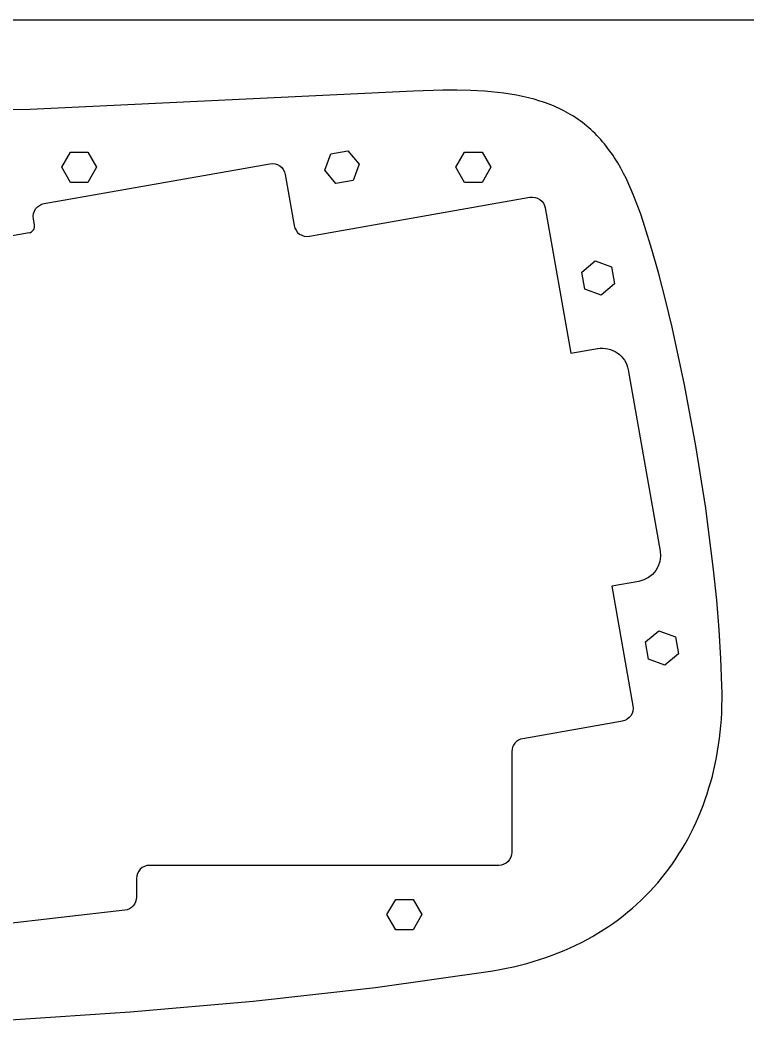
# Model space of a CAD drawing. Extents: x -770 to 754, y -86 to 233.
# Drawn here: x 30.2 to 140.9, y 66.3 to 218.5 of the extents above; entities that cross this region are included whole.
import ezdxf

# ---------------------------------------------------------------- set-up
doc = ezdxf.new("R2010")
doc.units = 0
for name, color, linetype in [('2D_ACR_PLOT$CUT1', 4, 'CONTINUOUS'), ('2D_ACR_PLOT$CUT2', 3, 'CONTINUOUS'), ('2D_ACR_PLOT$NOPRINT', 200, 'CONTINUOUS')]:
    doc.layers.add(name, color=color, linetype=linetype)

msp = doc.modelspace()

# ---------------------------------------------------------------- linework, layer by layer
at = {"layer": '2D_ACR_PLOT$CUT1'}
for p, q in [((36.56, 196.11), (37.89, 198.41)), ((37.89, 198.41), (40.55, 198.41)), ((40.55, 198.41), (41.88, 196.11)), ((76.6, 195.65), (77.51, 198.15)), ((77.51, 198.15), (80.13, 198.61)), ((80.13, 198.61), (81.84, 196.57)), ((96.56, 196.11), (97.89, 198.41)), ((97.89, 198.41), (100.55, 198.41)), ((100.55, 198.41), (101.88, 196.11)), ((81.84, 196.57), (80.93, 194.07)), ((37.89, 193.8), (36.56, 196.11)), ((41.88, 196.11), (40.55, 193.8)), ((78.31, 193.61), (76.6, 195.65)), ((97.89, 193.8), (96.56, 196.11)), ((101.88, 196.11), (100.55, 193.8)), ((40.55, 193.8), (37.89, 193.8)), ((80.93, 194.07), (78.31, 193.61)), ((100.55, 193.8), (97.89, 193.8)), ((115.72, 180.15), (117.76, 181.86)), ((117.76, 181.86), (120.26, 180.95)), ((116.19, 177.53), (115.72, 180.15)), ((120.26, 180.95), (120.73, 178.33)), ((120.73, 178.33), (118.69, 176.62)), ((118.69, 176.62), (116.19, 177.53)), ((125.44, 123.83), (127.48, 125.54)), ((127.48, 125.54), (129.98, 124.63)), ((125.9, 121.21), (125.44, 123.83)), ((129.98, 124.63), (130.44, 122.01)), ((130.44, 122.01), (128.4, 120.3)), ((128.4, 120.3), (125.9, 121.21)), ((86.08, 82.34), (87.41, 84.64)), ((87.41, 84.64), (90.07, 84.64)), ((90.07, 84.64), (91.4, 82.34)), ((87.41, 80.03), (86.08, 82.34)), ((91.4, 82.34), (90.07, 80.03)), ((90.07, 80.03), (87.41, 80.03))]:
    msp.add_line(p, q, dxfattribs=at)
at = {"layer": '2D_ACR_PLOT$CUT2'}
for p, q in [((90.1, 207.68), (31.77, 204.89)), ((94.57, 207.81), (90.1, 207.68)), ((96.74, 207.82), (94.57, 207.81)), ((98.85, 207.77), (96.74, 207.82)), ((100.91, 207.66), (98.85, 207.77)), ((101.92, 207.58), (100.91, 207.66)), ((102.91, 207.48), (101.92, 207.58)), ((103.89, 207.36), (102.91, 207.48)), ((104.85, 207.22), (103.89, 207.36)), ((105.79, 207.06), (104.85, 207.22)), ((106.71, 206.88), (105.79, 207.06)), ((107.61, 206.67), (106.71, 206.88)), ((108.49, 206.44), (107.61, 206.67)), ((109.36, 206.18), (108.49, 206.44)), ((109.78, 206.04), (109.36, 206.18)), ((110.2, 205.9), (109.78, 206.04)), ((110.61, 205.75), (110.2, 205.9)), ((111.02, 205.59), (110.61, 205.75)), ((111.42, 205.43), (111.02, 205.59)), ((31.77, 204.89), (-7.72, 204.33)), ((111.82, 205.26), (111.42, 205.43)), ((112.21, 205.08), (111.82, 205.26)), ((112.6, 204.89), (112.21, 205.08)), ((112.98, 204.7), (112.6, 204.89)), ((113.36, 204.5), (112.98, 204.7)), ((113.73, 204.29), (113.36, 204.5)), ((114.09, 204.08), (113.73, 204.29)), ((114.45, 203.86), (114.09, 204.08)), ((114.81, 203.63), (114.45, 203.86)), ((115.16, 203.39), (114.81, 203.63)), ((115.5, 203.15), (115.16, 203.39)), ((115.84, 202.9), (115.5, 203.15)), ((116.17, 202.64), (115.84, 202.9)), ((116.5, 202.37), (116.17, 202.64)), ((116.82, 202.1), (116.5, 202.37)), ((117.13, 201.82), (116.82, 202.1)), ((117.44, 201.53), (117.13, 201.82)), ((117.75, 201.24), (117.44, 201.53)), ((118.04, 200.93), (117.75, 201.24)), ((118.34, 200.62), (118.04, 200.93)), ((118.63, 200.31), (118.34, 200.62)), ((118.91, 199.98), (118.63, 200.31)), ((119.18, 199.65), (118.91, 199.98)), ((119.46, 199.31), (119.18, 199.65)), ((119.72, 198.97), (119.46, 199.31)), ((119.98, 198.61), (119.72, 198.97)), ((120.24, 198.26), (119.98, 198.61)), ((120.49, 197.89), (120.24, 198.26)), ((33.89, 190.57), (68.26, 196.63)), ((120.73, 197.52), (120.49, 197.89)), ((121.21, 196.75), (120.73, 197.52)), ((121.67, 195.96), (121.21, 196.75)), ((70.58, 195.01), (71.95, 187.22)), ((122.1, 195.15), (121.67, 195.96)), ((122.52, 194.31), (122.1, 195.15)), ((122.92, 193.46), (122.52, 194.31)), ((123.31, 192.58), (122.92, 193.46)), ((123.68, 191.69), (123.31, 192.58)), ((74.27, 185.6), (107.85, 191.52)), ((124.03, 190.78), (123.68, 191.69)), ((124.7, 188.93), (124.03, 190.78)), ((110.17, 189.9), (114.07, 167.78)), ((125.33, 187.04), (124.7, 188.93)), ((32.44, 187.3), (32.27, 188.25)), ((2.69, 181.04), (31.62, 186.14)), ((126.39, 183.6), (125.33, 187.04)), ((127.44, 179.88), (126.39, 183.6)), ((128.47, 175.93), (127.44, 179.88)), ((129.48, 171.77), (128.47, 175.93)), ((131.39, 162.95), (129.48, 171.77)), ((114.07, 167.78), (118.15, 168.5)), ((122.79, 165.25), (127.65, 137.68)), ((133.12, 153.69), (131.39, 162.95)), ((134.6, 144.22), (133.12, 153.69)), ((135.8, 134.81), (134.6, 144.22)), ((136.27, 130.2), (135.8, 134.81)), ((124.4, 133.05), (120.32, 132.33)), ((120.32, 132.33), (123.53, 114.1)), ((136.64, 125.7), (136.27, 130.2)), ((136.91, 121.34), (136.64, 125.7)), ((137.08, 117.16), (136.91, 121.34)), ((137.1, 116.13), (137.08, 117.16)), ((137.1, 115.11), (137.1, 116.13)), ((137.08, 114.09), (137.1, 115.11)), ((136.98, 112.08), (137.04, 113.08)), ((137.04, 113.08), (137.08, 114.09)), ((121.91, 111.78), (106.74, 109.11)), ((136.9, 111.09), (136.98, 112.08)), ((136.69, 109.12), (136.8, 110.1)), ((136.8, 110.1), (136.9, 111.09)), ((136.4, 107.19), (136.55, 108.15)), ((136.55, 108.15), (136.69, 109.12)), ((105.09, 107.14), (105.09, 91.83)), ((136.23, 106.24), (136.4, 107.19)), ((135.83, 104.36), (136.04, 105.3)), ((136.04, 105.3), (136.23, 106.24)), ((135.61, 103.43), (135.83, 104.36)), ((135.1, 101.61), (135.36, 102.52)), ((135.36, 102.52), (135.61, 103.43)), ((134.52, 99.83), (134.82, 100.71)), ((134.82, 100.71), (135.1, 101.61)), ((133.86, 98.08), (134.2, 98.95)), ((134.2, 98.95), (134.52, 99.83)), ((133.51, 97.23), (133.86, 98.08)), ((132.75, 95.55), (133.14, 96.39)), ((133.14, 96.39), (133.51, 97.23)), ((131.92, 93.92), (132.34, 94.73)), ((132.34, 94.73), (132.75, 95.55)), ((131.01, 92.34), (131.47, 93.12)), ((131.47, 93.12), (131.92, 93.92)), ((130.04, 90.8), (130.53, 91.56)), ((130.53, 91.56), (131.01, 92.34)), ((103.09, 89.83), (49.94, 89.83)), ((129, 89.32), (129.53, 90.05)), ((129.53, 90.05), (130.04, 90.8)), ((127.88, 87.89), (128.45, 88.6)), ((128.45, 88.6), (129, 89.32)), ((47.94, 87.83), (47.94, 84.98)), ((126.7, 86.51), (127.3, 87.19)), ((127.3, 87.19), (127.88, 87.89)), ((125.45, 85.19), (126.09, 85.85)), ((126.09, 85.85), (126.7, 86.51)), ((123.45, 83.32), (124.14, 83.93)), ((124.14, 83.93), (124.8, 84.55)), ((124.8, 84.55), (125.45, 85.19)), ((46.16, 82.99), (12.72, 79.19)), ((122.04, 82.15), (122.75, 82.73)), ((122.75, 82.73), (123.45, 83.32)), ((119.78, 80.51), (120.55, 81.04)), ((120.55, 81.04), (121.3, 81.59)), ((121.3, 81.59), (122.04, 82.15)), ((117.39, 79.02), (118.2, 79.5)), ((118.2, 79.5), (119, 80)), ((119, 80), (119.78, 80.51)), ((113.96, 77.27), (114.84, 77.68)), ((114.84, 77.68), (115.71, 78.11)), ((115.71, 78.11), (116.55, 78.56)), ((116.55, 78.56), (117.39, 79.02)), ((110.28, 75.8), (111.22, 76.14)), ((111.22, 76.14), (112.15, 76.5)), ((112.15, 76.5), (113.06, 76.87)), ((113.06, 76.87), (113.96, 77.27)), ((105.33, 74.39), (106.35, 74.63)), ((106.35, 74.63), (107.35, 74.9)), ((107.35, 74.9), (108.35, 75.18)), ((108.35, 75.18), (109.32, 75.48)), ((109.32, 75.48), (110.28, 75.8)), ((84.34, 71.24), (102.17, 73.78)), ((102.17, 73.78), (103.24, 73.96)), ((103.24, 73.96), (104.29, 74.17)), ((104.29, 74.17), (105.33, 74.39)), ((65.72, 69.15), (84.34, 71.24)), ((46.97, 67.51), (65.72, 69.15)), ((28.75, 66.29), (46.97, 67.51))]:
    msp.add_line(p, q, dxfattribs=at)
at = {"layer": '2D_ACR_PLOT$CUT2', "extrusion": (0, 0, -1)}
for centre, radius, start, end in [((-68.61, 194.66), 2, 79.9998, 170.0008), ((-34.24, 188.6), 2, 349.9996, 79.9998), ((-108.2, 189.55), 2, 80, 170.0008), ((-118.85, 164.56), 4, 80, 170), ((-123.71, 136.99), 4, 170, 260), ((-121.56, 113.75), 2, 170.0008, 259.9996), ((-103.09, 91.83), 2, 180, 270), ((-45.94, 84.98), 2, 180, 263.5164)]:
    msp.add_arc(centre, radius, start, end, dxfattribs=at)
at = {"layer": '2D_ACR_PLOT$CUT2'}
for centre, radius, start, end in [((31.45, 187.12), 1, 280.0003, 10.0004), ((73.92, 187.57), 2, 189.9992, 280), ((107.09, 107.14), 2, 100.0004, 180), ((49.94, 87.83), 2, 90, 180)]:
    msp.add_arc(centre, radius, start, end, dxfattribs=at)
at = {"layer": '2D_ACR_PLOT$NOPRINT'}
msp.add_line((144.68, 218.51), (-160.12, 218.51), dxfattribs=at)

doc.saveas('drawing.dxf')
